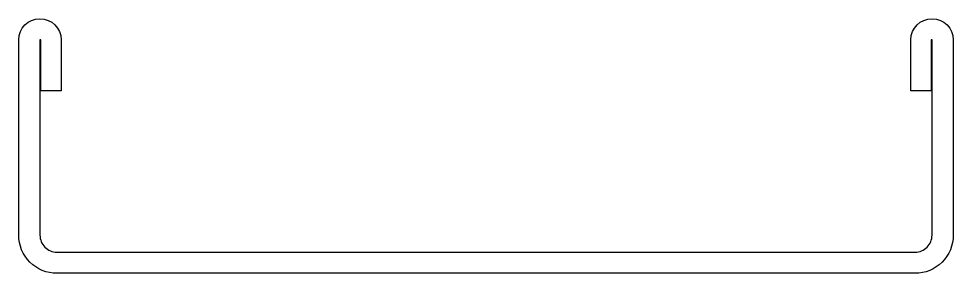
# Model space of a CAD drawing. Header units: millimetres. Extents: x 0 to 55, y 0 to 15.
import ezdxf

# ---------------------------------------------------------------- set-up
doc = ezdxf.new("R2010")
doc.units = ezdxf.units.MM

msp = doc.modelspace()

# ---------------------------------------------------------------- linework, layer by layer
msp.add_lwpolyline([(52.75, 0), (2.25, 0, -0.414214), (0, 2.25), (0, 13.75, -1), (2.5, 13.75), (2.5, 10.75), (1.3, 10.75), (1.3, 13.75), (1.25, 13.75), (1.25, 2.25, 0.414214), (2.25, 1.25), (52.75, 1.25, 0.414214), (53.75, 2.25), (53.75, 13.75), (53.7, 13.75), (53.7, 10.75), (52.5, 10.75), (52.5, 13.75, -1), (55, 13.75), (55, 2.25, -0.414214), (52.75, 0)], format="xyb", close=True)

doc.saveas('drawing.dxf')
